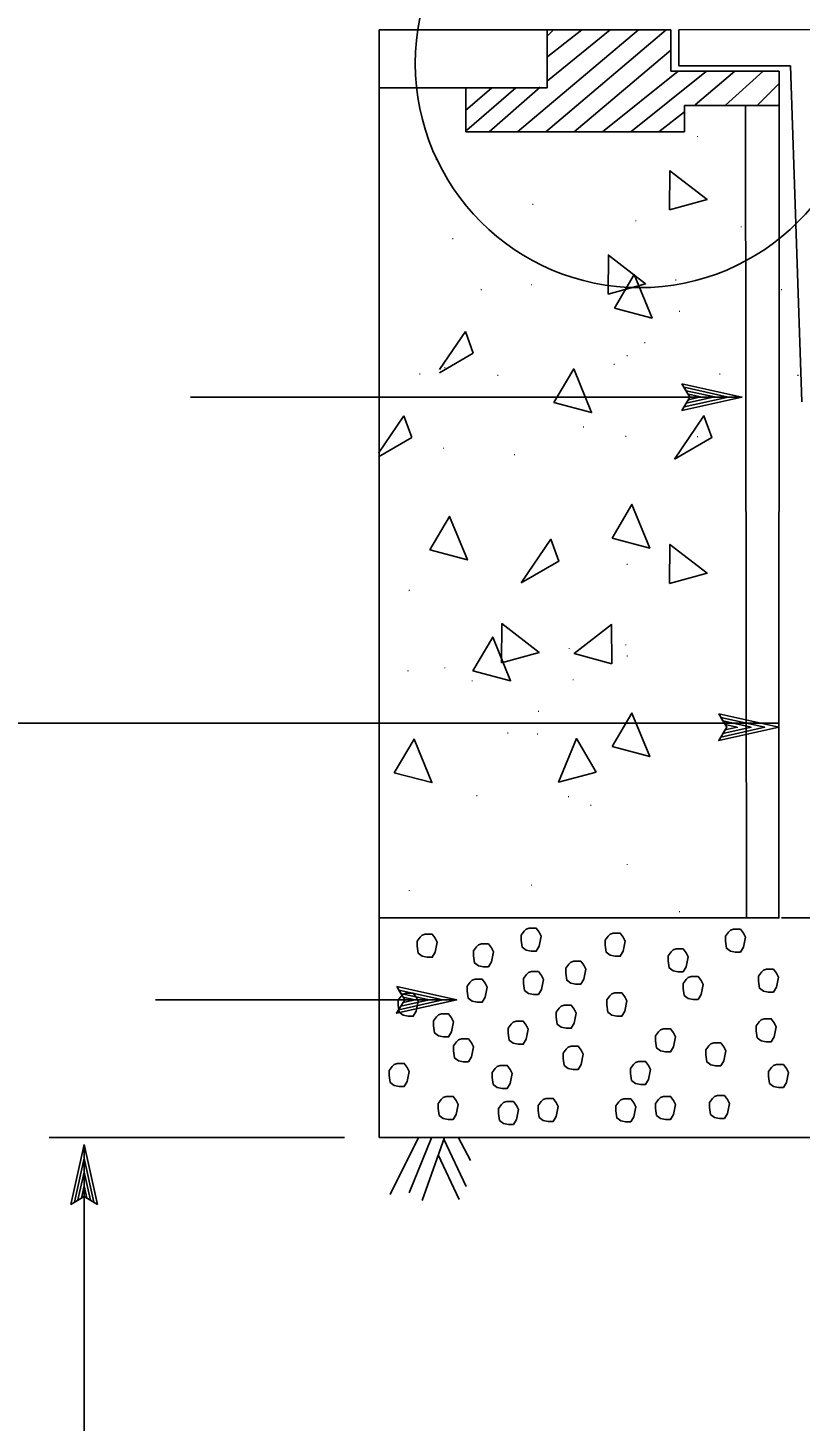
# Model space of a CAD drawing. Extents: x -894 to 866, y -476 to 714.
# Drawn here: x -91.2 to -14, y 85.6 to 224.9 of the extents above; entities that cross this region are included whole.
import ezdxf

# ---------------------------------------------------------------- set-up
doc = ezdxf.new("R2010")
doc.units = 0
for name, color, linetype in [('56 Stage 3 Anno', 7, 'Continuous'), ('59 Sndwall Anno', 7, 'Continuous'), ('60 Nongeo Data', 7, 'Continuous')]:
    doc.layers.add(name, color=color, linetype=linetype)

msp = doc.modelspace()

# ---------------------------------------------------------------- linework, layer by layer
at = {"layer": '56 Stage 3 Anno'}
for p, q in [((-25.79, 189.3), (-25.79, 189.3)), ((-74.91, 187.96), (-19.79, 187.96)), ((-25.79, 186.63), (-25.79, 186.63)), ((-19.79, 187.96), (-19.79, 187.96)), ((-22.12, 156.31), (-22.12, 156.31)), ((-118.24, 155.36), (-16.11, 155.36)), ((-16.12, 154.97), (-16.12, 154.97)), ((-22.12, 153.64), (-22.12, 153.64)), ((-54.3, 129.06), (-54.3, 129.06)), ((-78.41, 127.72), (-48.3, 127.72)), ((-48.3, 127.72), (-48.3, 127.72)), ((-54.3, 126.39), (-54.3, 126.39)), ((-59.51, 113.96), (-89.03, 113.96)), ((-86.87, 107.28), (-85.53, 113.28)), ((-85.53, -2.22), (-85.53, 113.28)), ((-85.53, 113.28), (-85.53, 113.28)), ((-85.53, 113.28), (-84.2, 107.28)), ((-86.52, 107.49), (-85.53, 111.9)), ((-85.53, 111.88), (-84.56, 107.51)), ((-86.16, 107.73), (-85.54, 110.51)), ((-85.54, 110.51), (-84.91, 107.69)), ((-85.81, 107.9), (-85.54, 109.13)), ((-85.54, 109.13), (-85.27, 107.92)), ((-85.53, 108.08), (-86.87, 107.28)), ((-86.87, 107.28), (-86.87, 107.28)), ((-84.2, 107.28), (-85.53, 108.08)), ((-84.2, 107.28), (-84.2, 107.28))]:
    msp.add_line(p, q, dxfattribs=at)
for points in [[(-25.79, 189.3), (-19.79, 187.96), (-25.79, 186.63), (-25.57, 186.99), (-21.18, 187.96), (-25.57, 188.95), (-25.36, 188.59), (-22.55, 187.97), (-25.36, 187.34), (-25.15, 187.7), (-23.93, 187.97), (-25.15, 188.24), (-24.99, 187.96), (-25.79, 186.63), (-24.99, 187.96)], [(-22.12, 156.31), (-16.12, 154.97), (-22.12, 153.64), (-21.91, 153.99), (-17.51, 154.96), (-21.91, 155.95), (-21.7, 155.6), (-18.88, 154.97), (-21.69, 154.34), (-21.48, 154.7), (-20.27, 154.97), (-21.48, 155.24), (-21.32, 154.97), (-22.12, 153.64), (-21.32, 154.97)], [(-54.3, 129.06), (-48.3, 127.72), (-54.31, 126.39), (-54.09, 126.74), (-49.7, 127.72), (-54.09, 128.7), (-53.88, 128.35), (-51.07, 127.72), (-53.88, 127.1), (-53.66, 127.45), (-52.45, 127.72), (-53.67, 127.99), (-53.5, 127.72), (-54.31, 126.39), (-53.5, 127.72)]]:
    msp.add_lwpolyline(points, close=True, dxfattribs=at)
at = {"layer": '59 Sndwall Anno'}
for points in [[(-27.03, 206.68), (-27, 210.58), (-23.28, 207.7)], [(-33.17, 198.25), (-33.14, 202.15), (-29.42, 199.27)], [(-32.54, 196.84), (-30.56, 200.2), (-28.78, 195.85)], [(-38.58, 187.41), (-36.6, 190.77), (-34.82, 186.42)], [(-26.55, 181.75), (-23.59, 186.1), (-22.79, 183.92)], [(-32.77, 173.86), (-30.79, 177.23), (-29.01, 172.87)], [(-50.99, 172.68), (-49.01, 176.04), (-47.23, 171.69)], [(-41.85, 169.41), (-38.88, 173.76), (-38.09, 171.58)], [(-27.03, 169.34), (-27, 173.24), (-23.28, 170.36)], [(-43.82, 161.41), (-43.79, 165.32), (-40.07, 162.44)], [(-32.8, 161.31), (-32.83, 165.22), (-36.55, 162.34)], [(-46.68, 160.6), (-44.7, 163.97), (-42.92, 159.62)], [(-32.77, 153.03), (-30.79, 156.39), (-29.01, 152.04)], [(-54.54, 150.42), (-52.56, 153.79), (-50.78, 149.43)], [(-34.36, 150.47), (-36.34, 153.84), (-38.12, 149.49)]]:
    msp.add_lwpolyline(points, close=True, dxfattribs=at)
for points in [[(-50.04, 190.72), (-47.44, 194.53)], [(-47.44, 194.53), (-46.65, 192.35)], [(-46.65, 192.35), (-50.04, 190.39)], [(-56.12, 182.37), (-53.59, 186.1)], [(-53.59, 186.1), (-52.79, 183.92)], [(-52.79, 183.92), (-56.13, 181.99)], [(-51.45, 134.28), (-51.75, 134.18), (-51.95, 133.98), (-52.25, 133.58), (-52.25, 133.08), (-52.15, 132.38), (-51.75, 132.08), (-51.25, 131.98), (-50.75, 131.98), (-50.45, 132.48), (-50.25, 133.48), (-50.45, 133.88), (-50.75, 134.28), (-51.45, 134.28)], [(-41.05, 134.88), (-41.35, 134.78), (-41.55, 134.58), (-41.85, 134.18), (-41.85, 133.68), (-41.75, 132.98), (-41.35, 132.68), (-40.85, 132.58), (-40.35, 132.58), (-40.05, 133.08), (-39.85, 134.08), (-40.05, 134.48), (-40.35, 134.88), (-41.05, 134.88)], [(-32.65, 134.38), (-32.95, 134.28), (-33.15, 134.08), (-33.45, 133.68), (-33.45, 133.18), (-33.35, 132.48), (-32.95, 132.18), (-32.45, 132.08), (-31.95, 132.08), (-31.65, 132.58), (-31.45, 133.58), (-31.65, 133.98), (-31.95, 134.38), (-32.65, 134.38)], [(-20.65, 134.78), (-20.95, 134.68), (-21.15, 134.48), (-21.45, 134.08), (-21.45, 133.58), (-21.35, 132.88), (-20.95, 132.58), (-20.45, 132.48), (-19.95, 132.48), (-19.65, 132.98), (-19.45, 133.98), (-19.65, 134.38), (-19.95, 134.78), (-20.65, 134.78)], [(-45.83, 133.31), (-46.13, 133.21), (-46.33, 133.01), (-46.63, 132.61), (-46.63, 132.11), (-46.53, 131.41), (-46.13, 131.11), (-45.63, 131.01), (-45.13, 131.01), (-44.83, 131.51), (-44.63, 132.51), (-44.83, 132.91), (-45.13, 133.31), (-45.83, 133.31)], [(-26.37, 132.81), (-26.67, 132.71), (-26.87, 132.51), (-27.17, 132.11), (-27.17, 131.61), (-27.07, 130.91), (-26.67, 130.61), (-26.17, 130.51), (-25.67, 130.51), (-25.37, 131.01), (-25.17, 132.01), (-25.37, 132.41), (-25.67, 132.81), (-26.37, 132.81)], [(-36.61, 131.58), (-36.91, 131.48), (-37.11, 131.28), (-37.41, 130.88), (-37.41, 130.38), (-37.31, 129.68), (-36.91, 129.38), (-36.41, 129.28), (-35.91, 129.28), (-35.61, 129.78), (-35.41, 130.78), (-35.61, 131.18), (-35.91, 131.58), (-36.61, 131.58)], [(-46.45, 129.78), (-46.75, 129.68), (-46.95, 129.48), (-47.25, 129.08), (-47.25, 128.58), (-47.15, 127.88), (-46.75, 127.58), (-46.25, 127.48), (-45.75, 127.48), (-45.45, 127.98), (-45.25, 128.98), (-45.45, 129.38), (-45.75, 129.78), (-46.45, 129.78)], [(-40.84, 130.57), (-41.14, 130.47), (-41.34, 130.27), (-41.64, 129.87), (-41.64, 129.37), (-41.54, 128.67), (-41.14, 128.37), (-40.64, 128.27), (-40.14, 128.27), (-39.84, 128.77), (-39.64, 129.77), (-39.84, 130.17), (-40.14, 130.57), (-40.84, 130.57)], [(-24.88, 130.07), (-25.18, 129.97), (-25.38, 129.77), (-25.68, 129.37), (-25.68, 128.87), (-25.58, 128.17), (-25.18, 127.87), (-24.68, 127.77), (-24.18, 127.77), (-23.88, 128.27), (-23.68, 129.27), (-23.88, 129.67), (-24.18, 130.07), (-24.88, 130.07)], [(-17.35, 130.78), (-17.65, 130.68), (-17.85, 130.48), (-18.15, 130.08), (-18.15, 129.58), (-18.05, 128.88), (-17.65, 128.58), (-17.15, 128.48), (-16.65, 128.48), (-16.35, 128.98), (-16.15, 129.98), (-16.35, 130.38), (-16.65, 130.78), (-17.35, 130.78)], [(-53.35, 128.38), (-53.65, 128.28), (-53.85, 128.08), (-54.15, 127.68), (-54.15, 127.18), (-54.05, 126.48), (-53.65, 126.18), (-53.15, 126.08), (-52.65, 126.08), (-52.35, 126.58), (-52.15, 127.58), (-52.35, 127.98), (-52.65, 128.38), (-53.35, 128.38)], [(-32.49, 128.41), (-32.79, 128.31), (-32.99, 128.11), (-33.29, 127.71), (-33.29, 127.21), (-33.19, 126.51), (-32.79, 126.21), (-32.29, 126.11), (-31.79, 126.11), (-31.49, 126.61), (-31.29, 127.61), (-31.49, 128.01), (-31.79, 128.41), (-32.49, 128.41)], [(-37.55, 127.18), (-37.85, 127.08), (-38.05, 126.88), (-38.35, 126.48), (-38.35, 125.98), (-38.25, 125.28), (-37.85, 124.98), (-37.35, 124.88), (-36.85, 124.88), (-36.55, 125.38), (-36.35, 126.38), (-36.55, 126.78), (-36.85, 127.18), (-37.55, 127.18)], [(-49.82, 126.32), (-50.12, 126.22), (-50.32, 126.02), (-50.62, 125.62), (-50.62, 125.12), (-50.52, 124.42), (-50.12, 124.12), (-49.62, 124.02), (-49.12, 124.02), (-48.82, 124.52), (-48.62, 125.52), (-48.82, 125.92), (-49.12, 126.32), (-49.82, 126.32)], [(-42.35, 125.58), (-42.65, 125.48), (-42.85, 125.28), (-43.15, 124.88), (-43.15, 124.38), (-43.05, 123.68), (-42.65, 123.38), (-42.15, 123.28), (-41.65, 123.28), (-41.35, 123.78), (-41.15, 124.78), (-41.35, 125.18), (-41.65, 125.58), (-42.35, 125.58)], [(-17.56, 125.83), (-17.86, 125.73), (-18.06, 125.53), (-18.36, 125.13), (-18.36, 124.63), (-18.26, 123.93), (-17.86, 123.63), (-17.36, 123.53), (-16.86, 123.53), (-16.56, 124.03), (-16.36, 125.03), (-16.56, 125.43), (-16.86, 125.83), (-17.56, 125.83)], [(-27.62, 124.82), (-27.92, 124.72), (-28.12, 124.52), (-28.42, 124.12), (-28.42, 123.62), (-28.32, 122.92), (-27.92, 122.62), (-27.42, 122.52), (-26.92, 122.52), (-26.62, 123.02), (-26.42, 124.02), (-26.62, 124.42), (-26.92, 124.82), (-27.62, 124.82)], [(-47.83, 123.83), (-48.13, 123.73), (-48.33, 123.53), (-48.63, 123.12), (-48.63, 122.62), (-48.53, 121.93), (-48.13, 121.62), (-47.63, 121.53), (-47.13, 121.53), (-46.83, 122.03), (-46.63, 123.03), (-46.83, 123.43), (-47.13, 123.83), (-47.83, 123.83)], [(-36.85, 123.08), (-37.15, 122.98), (-37.35, 122.78), (-37.65, 122.38), (-37.65, 121.88), (-37.55, 121.18), (-37.15, 120.88), (-36.65, 120.78), (-36.15, 120.78), (-35.85, 121.28), (-35.65, 122.28), (-35.85, 122.68), (-36.15, 123.08), (-36.85, 123.08)], [(-22.62, 123.43), (-22.92, 123.33), (-23.12, 123.13), (-23.42, 122.73), (-23.42, 122.23), (-23.32, 121.53), (-22.92, 121.23), (-22.42, 121.13), (-21.92, 121.13), (-21.62, 121.63), (-21.42, 122.63), (-21.62, 123.03), (-21.92, 123.43), (-22.62, 123.43)], [(-54.25, 121.38), (-54.55, 121.28), (-54.75, 121.08), (-55.05, 120.68), (-55.05, 120.18), (-54.95, 119.48), (-54.55, 119.18), (-54.05, 119.08), (-53.55, 119.08), (-53.25, 119.58), (-53.05, 120.58), (-53.25, 120.98), (-53.55, 121.38), (-54.25, 121.38)], [(-43.95, 121.18), (-44.25, 121.08), (-44.45, 120.88), (-44.75, 120.48), (-44.75, 119.98), (-44.65, 119.28), (-44.25, 118.98), (-43.75, 118.88), (-43.25, 118.88), (-42.95, 119.38), (-42.75, 120.38), (-42.95, 120.78), (-43.25, 121.18), (-43.95, 121.18)], [(-30.12, 121.58), (-30.42, 121.48), (-30.62, 121.28), (-30.92, 120.88), (-30.92, 120.38), (-30.82, 119.68), (-30.42, 119.38), (-29.92, 119.28), (-29.42, 119.28), (-29.12, 119.78), (-28.92, 120.78), (-29.12, 121.18), (-29.42, 121.58), (-30.12, 121.58)], [(-16.35, 121.28), (-16.65, 121.18), (-16.85, 120.98), (-17.15, 120.58), (-17.15, 120.08), (-17.05, 119.38), (-16.65, 119.08), (-16.15, 118.98), (-15.65, 118.98), (-15.35, 119.48), (-15.15, 120.48), (-15.35, 120.88), (-15.65, 121.28), (-16.35, 121.28)], [(-49.35, 118.08), (-49.65, 117.98), (-49.85, 117.78), (-50.15, 117.38), (-50.15, 116.88), (-50.05, 116.18), (-49.65, 115.88), (-49.15, 115.78), (-48.65, 115.78), (-48.35, 116.28), (-48.15, 117.28), (-48.35, 117.68), (-48.65, 118.08), (-49.35, 118.08)], [(-43.34, 117.58), (-43.64, 117.48), (-43.84, 117.28), (-44.14, 116.88), (-44.14, 116.38), (-44.04, 115.68), (-43.64, 115.38), (-43.14, 115.28), (-42.64, 115.28), (-42.34, 115.78), (-42.14, 116.78), (-42.34, 117.18), (-42.64, 117.58), (-43.34, 117.58)], [(-39.35, 117.88), (-39.65, 117.78), (-39.85, 117.58), (-40.15, 117.18), (-40.15, 116.68), (-40.05, 115.98), (-39.65, 115.68), (-39.15, 115.58), (-38.65, 115.58), (-38.35, 116.08), (-38.15, 117.08), (-38.35, 117.48), (-38.65, 117.88), (-39.35, 117.88)], [(-31.61, 117.83), (-31.91, 117.73), (-32.11, 117.53), (-32.41, 117.13), (-32.41, 116.63), (-32.31, 115.93), (-31.91, 115.63), (-31.41, 115.53), (-30.91, 115.53), (-30.61, 116.03), (-30.41, 117.03), (-30.61, 117.43), (-30.91, 117.83), (-31.61, 117.83)], [(-27.62, 118.08), (-27.92, 117.98), (-28.12, 117.78), (-28.42, 117.38), (-28.42, 116.88), (-28.32, 116.18), (-27.92, 115.88), (-27.42, 115.78), (-26.92, 115.78), (-26.62, 116.28), (-26.42, 117.28), (-26.62, 117.68), (-26.92, 118.08), (-27.62, 118.08)], [(-22.25, 118.18), (-22.55, 118.08), (-22.75, 117.88), (-23.05, 117.48), (-23.05, 116.98), (-22.95, 116.28), (-22.55, 115.98), (-22.05, 115.88), (-21.55, 115.88), (-21.25, 116.38), (-21.05, 117.38), (-21.25, 117.78), (-21.55, 118.18), (-22.25, 118.18)], [(-54.97, 108.28), (-52.12, 113.98)], [(-53.06, 108.45), (-50.82, 113.95)], [(-51.77, 107.67), (-49.54, 113.97)], [(-49.58, 113.8), (-47.36, 109.06)], [(-48.15, 114), (-46.92, 111.68)], [(-50.15, 112.25), (-48.05, 107.77)]]:
    msp.add_lwpolyline(points, dxfattribs=at)
at = {"layer": '60 Nongeo Data'}
for p, q in [((-56.04, 113.96), (-56.04, 224.67)), ((-42.23, 214.46), (-30.13, 224.67)), ((-39.4, 214.46), (-27.36, 224.67)), ((-39.25, 218.86), (-39.25, 224.67)), ((-39.25, 224.04), (-38.62, 224.67)), ((-39.23, 219.55), (-32.96, 224.67)), ((-39.21, 222.01), (-35.79, 224.67)), ((-26.89, 224.67), (-26.9, 220.52)), ((-26.11, 221.05), (-26.11, 224.67)), ((-36.57, 214.46), (-26.9, 222.62)), ((-33.74, 214.46), (-26.17, 220.52)), ((-30.91, 214.47), (-23.34, 220.52)), ((-26.9, 220.52), (-16.09, 220.52)), ((-26.11, 221.05), (-14.95, 221.05)), ((-24.46, 217.16), (-20.51, 220.52)), ((-21.44, 217.12), (-17.68, 220.52)), ((-16.09, 220.52), (-16.09, 217.11)), ((-14.95, 221.05), (-13.81, 187.48)), ((-56.07, 218.86), (-47.4, 218.86)), ((-47.42, 216.61), (-44.79, 218.86)), ((-47.4, 214.46), (-47.4, 218.86)), ((-47.4, 218.86), (-39.25, 218.86)), ((-47.29, 214.65), (-42.4, 218.86)), ((-45.06, 214.46), (-39.96, 218.92)), ((-18.23, 217.14), (-16.06, 219.31)), ((-28.09, 214.47), (-25.52, 216.48)), ((-25.53, 217.11), (-25.54, 214.47)), ((-25.53, 217.11), (-16.09, 217.11)), ((-19.43, 217.11), (-19.35, 135.92)), ((-16.09, 217.11), (-16.12, 135.92)), ((-47.4, 214.46), (-25.54, 214.47)), ((-16.05, 135.92), (-56.05, 135.91)), ((-15.85, 135.92), (-10.07, 135.92)), ((-56.04, 113.96), (-10.07, 113.97))]:
    msp.add_line(p, q, dxfattribs=at)
for points in [[(-56.04, 224.67), (-39.25, 224.67)], [(-39.25, 224.67), (-26.89, 224.67)], [(54.55, 224.68), (-26.11, 224.67)]]:
    msp.add_lwpolyline(points, dxfattribs=at)
msp.add_circle((-30.04, 221.3), 22.4, dxfattribs=at)

# ---------------------------------------------------------------- texts
at = {"layer": '59 Sndwall Anno'}
for p in [(-24.4, 213.94), (-50.49, 211.65), (-40.84, 207.17), (-30.55, 205.51), (-20.03, 204.91), (-48.84, 203.72), (-40.97, 199.12), (-26.55, 199.61), (-46, 198.64), (-16, 198.64), (-26.17, 196.48), (-31.43, 192.03), (-29.64, 193.33), (-49.65, 190.84), (-32.7, 191.18), (-52.15, 190.21), (-44.34, 190.08), (-22.15, 190.21), (-14.34, 190.08), (-35.79, 184.9), (-31.55, 183.98), (-24.4, 183.94), (-49.77, 182.79), (-42.69, 182.15), (-31.43, 171.19), (-53.19, 168.59), (-31.55, 163.14), (-37.2, 162.77), (-31.43, 162.03), (-53.32, 160.54), (-49.65, 160.84), (-46.9, 159.54), (-36.82, 159.64), (-40.29, 156.5), (-43.34, 154.34), (-40.37, 154.24), (-46.43, 148.07), (-37.28, 147.97), (-35.05, 147.11), (-31.43, 141.19), (-40.97, 139.12), (-53.19, 138.59), (-56.17, 136.48), (-26.17, 136.48)]:
    msp.add_text('.', height=0.8, dxfattribs=at).set_placement(p)

doc.saveas('drawing.dxf')
